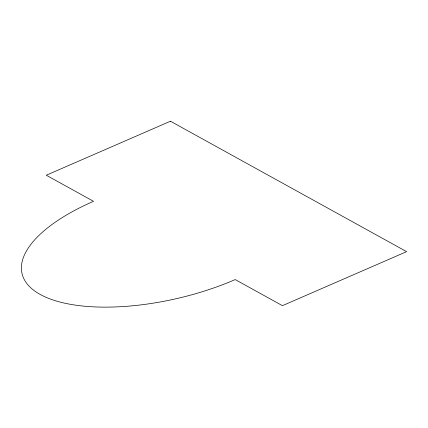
<?xml version="1.0" encoding="UTF-8"?>
<svg xmlns="http://www.w3.org/2000/svg" width="428" height="428" viewBox="0 0 428 428"><rect width="100%" height="100%" fill="white"/><g stroke="black" fill="none" stroke-linecap="round" stroke-linejoin="round"><path stroke-width="0.64" d="M170.451 121.22L46.283 175.229L93.513 201.315A146.125 59.433 -13.1 0 0 40.189 294.448A146.125 59.433 -13.1 0 0 235.202 279.575L282.432 305.662L406.6 251.653L170.451 121.22"/></g></svg>
